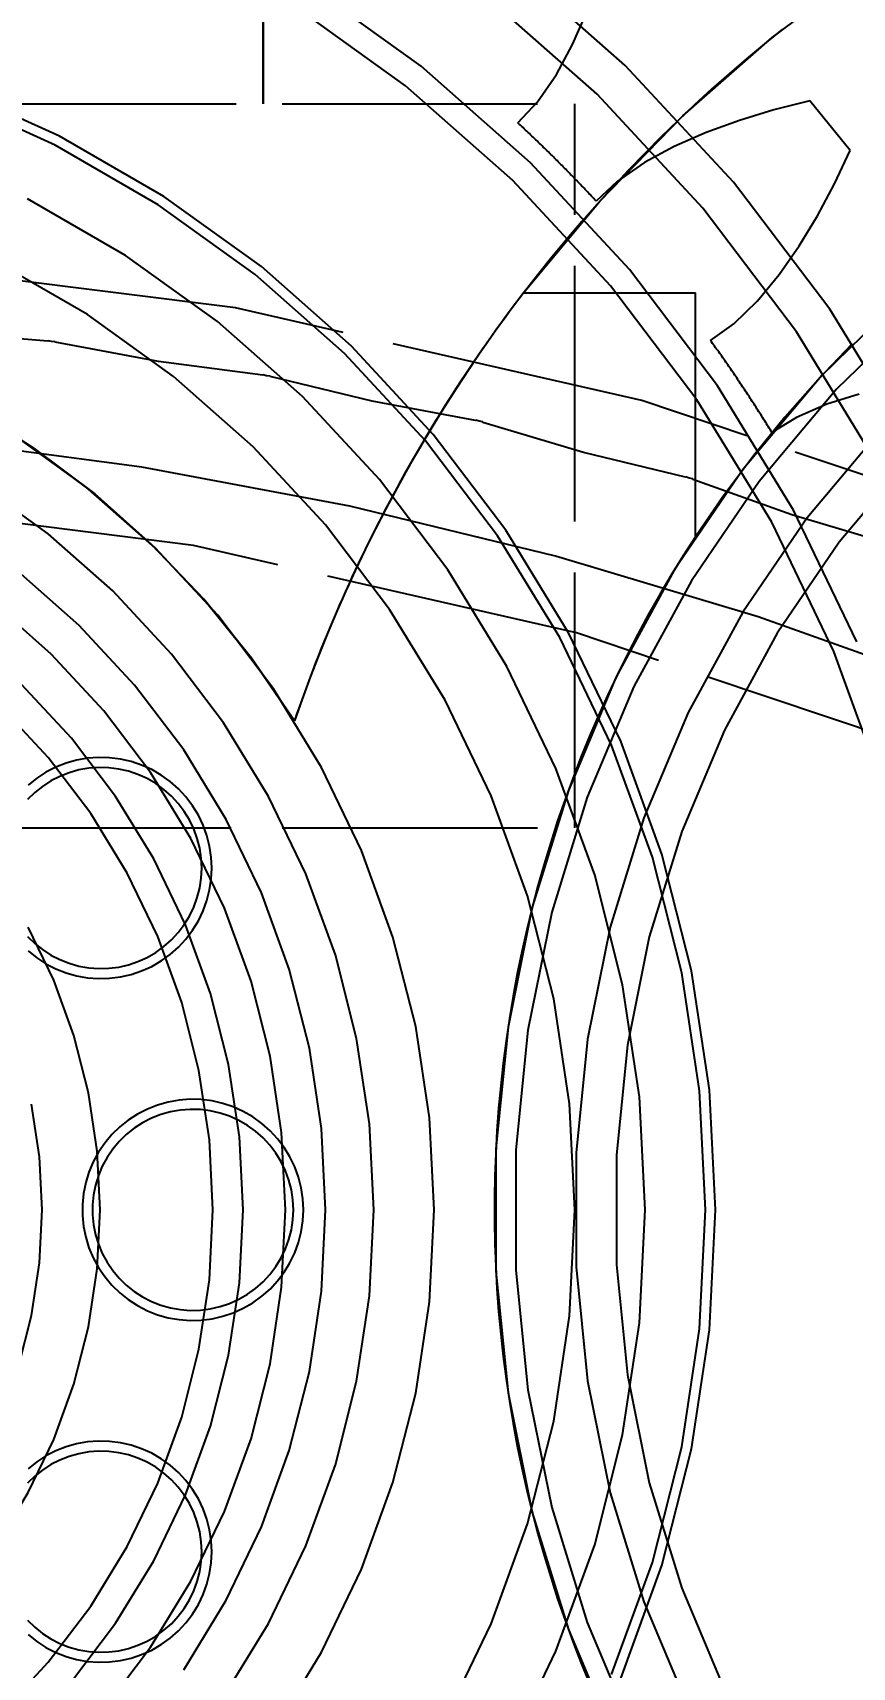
# Model space of a CAD drawing. Header units: millimetres. Extents: x -9 to 243, y -53 to 196.
# Drawn here: x 27.85 to 31.93, y 143.43 to 151.55 of the extents above; entities that cross this region are included whole.
import ezdxf

# ---------------------------------------------------------------- set-up
doc = ezdxf.new("R2010")
doc.units = ezdxf.units.MM
doc.linetypes.add('DASHED', pattern=[1.524, 1.27, -0.254])
doc.layers.add('DIMS', color=3, linetype='CONTINUOUS')
doc.layers.add('HIDDEN', color=8, linetype='DASHED')
doc.styles.add('OpenSansCondensed-Light', font='OpenSansCondensed-Light.ttf')
doc.dimstyles.new('EZDXF', dxfattribs={"dimtxt": 0.25, "dimasz": 0.175, "dimexe": 0.375, "dimexo": 0.125, "dimgap": 0.1, "dimtad": 1, "dimlfac": 100, "dimzin": 12, "dimdsep": 46, "dimtxsty": 'OpenSansCondensed-Light', "dimblk": 'ARCHTICK', "dimcen": 2.5, "dimazin": 3, "dimtfac": 0.5, "dimtmove": 2, "dimatfit": 3})

# ---------------------------------------------------------------- blocks, each defined once
blk = doc.blocks.new('_ARCHTICK')
at = {"color": 0, "linetype": 'BYBLOCK', "const_width": 0.15}
blk.add_lwpolyline([(-0.5, -0.5), (0.5, 0.5)], dxfattribs=at)

msp = doc.modelspace()

# ---------------------------------------------------------------- linework, layer by layer
at = {"layer": 'HIDDEN'}
for points in [[(29, 158.24), (29, 151.2)], [(29, 151.2), (29, 157.94)], [(32.23186, 149.50212), (31.8186, 150.17839), (31.34005, 150.81016), (30.80098, 151.39114), (30.20674, 151.91556)], [(32.23186, 149.50212), (31.8186, 150.17839), (31.34005, 150.81016), (30.80098, 151.39114), (30.20674, 151.91556)], [(30.29547, 150.26), (30.67384, 150.71562), (31.08697, 151.13996), (31.5323, 151.53038), (32.00705, 151.88445)], [(31.95306, 148.52558), (31.63842, 149.17895), (31.26028, 149.79774), (30.82241, 150.37581), (30.32916, 150.9074), (29.78543, 151.38725), (29.19662, 151.81057)], [(32.08235, 147.8075), (31.83855, 148.47731), (31.52928, 149.11952), (31.15761, 149.72774), (30.72722, 150.29593), (30.24239, 150.81845), (29.70795, 151.2901), (29.12921, 151.70619)], [(32.05622, 149.40647), (31.65335, 150.06573), (31.18684, 150.6816), (30.66134, 151.24797), (30.08205, 151.75919)], [(32.05622, 149.40647), (31.65335, 150.06573), (31.18684, 150.6816), (30.66134, 151.24797), (30.08205, 151.75919)], [(31.25, 145.7), (31.22018, 146.29741), (31.13103, 146.88888), (30.98344, 147.46853), (30.77886, 148.03061), (30.51933, 148.56952), (30.20743, 149.07992), (29.84627, 149.55673), (29.43942, 149.9952), (28.99094, 150.39099), (28.50528, 150.74016), (27.98726, 151.03923), (27.44205, 151.28524), (26.87504, 151.47575), (26.29189, 151.60885)], [(31.25, 145.7), (31.22018, 146.29741), (31.13103, 146.88888), (30.98344, 147.46853), (30.77886, 148.03061), (30.51933, 148.56952), (30.20743, 149.07992), (29.84627, 149.55673), (29.43942, 149.9952), (28.99094, 150.39099), (28.50528, 150.74016), (27.98726, 151.03923), (27.44205, 151.28524), (26.87504, 151.47575), (26.29189, 151.60885)], [(31.25, 145.7), (31.22018, 146.29741), (31.13103, 146.88888), (30.98344, 147.46853), (30.77886, 148.03061), (30.51933, 148.56952), (30.20743, 149.07992), (29.84627, 149.55673), (29.43942, 149.9952), (28.99094, 150.39099), (28.50528, 150.74016), (27.98726, 151.03923), (27.44205, 151.28524), (26.87504, 151.47575), (26.29189, 151.60885)], [(31.25, 145.7), (31.22018, 146.29741), (31.13103, 146.88888), (30.98344, 147.46853), (30.77886, 148.03061), (30.51933, 148.56952), (30.20743, 149.07992), (29.84627, 149.55673), (29.43942, 149.9952), (28.99094, 150.39099), (28.50528, 150.74016), (27.98726, 151.03923), (27.44205, 151.28524), (26.87504, 151.47575), (26.29189, 151.60885)], [(30.53796, 151.49499), (30.60741, 151.65303)], [(30.53796, 151.49499), (30.60741, 151.65303)], [(31.2, 145.7), (31.17043, 146.29243), (31.08203, 146.87897), (30.93566, 147.45379), (30.73278, 148.01119), (30.47542, 148.54561), (30.16612, 149.05175), (29.80796, 149.52459), (29.40451, 149.95941), (28.95976, 150.3519), (28.47815, 150.69815), (27.96445, 150.99474), (27.42378, 151.2387), (26.8615, 151.42761), (26.28321, 151.55961)], [(31.2, 145.7), (31.17043, 146.29243), (31.08203, 146.87897), (30.93566, 147.45379), (30.73278, 148.01119), (30.47542, 148.54561), (30.16612, 149.05175), (29.80796, 149.52459), (29.40451, 149.95941), (28.95976, 150.3519), (28.47815, 150.69815), (27.96445, 150.99474), (27.42378, 151.2387), (26.8615, 151.42761), (26.28321, 151.55961)], [(31.58284, 151.57091), (31.49311, 151.49845), (31.40451, 151.42461), (31.31705, 151.34942), (31.23075, 151.2729), (31.14565, 151.19505), (31.06175, 151.11591), (30.97908, 151.03548), (30.89765, 150.9538), (30.81749, 150.87087), (30.73862, 150.78672), (30.66105, 150.70136), (30.5848, 150.61482), (30.50989, 150.52712), (30.43634, 150.43828), (30.36416, 150.34832), (30.29337, 150.25726), (30.224, 150.16512), (30.15605, 150.07192), (30.08954, 149.9777), (30.02448, 149.88245), (29.9609, 149.78622), (29.89881, 149.68903), (29.83822, 149.59089), (29.77914, 149.49183), (29.72159, 149.39187), (29.66559, 149.29104), (29.61115, 149.18936), (29.55828, 149.08686), (29.50698, 148.98356), (29.45729, 148.87947), (29.4092, 148.77464), (29.36272, 148.66908), (29.31788, 148.56282), (29.27468, 148.45588), (29.23312, 148.34829), (29.19323, 148.24007), (29.155, 148.13125)], [(30.45819, 151.34596), (30.53796, 151.49499)], [(30.45819, 151.34596), (30.53796, 151.49499)], [(30.36373, 151.21028), (30.45819, 151.34596)], [(30.36373, 151.21028), (30.45819, 151.34596)], [(30.26677, 151.1058), (30.36373, 151.21028)], [(30.26677, 151.1058), (30.36373, 151.21028)], [(31.71844, 151.21446), (31.54054, 151.17012)], [(31.71844, 151.21446), (31.54054, 151.17012)], [(31.92043, 150.96834), (31.71844, 151.21446)], [(31.92043, 150.96834), (31.71844, 151.21446)], [(19.95, 151.2), (30.55, 151.2)], [(19.95, 151.2), (30.55, 151.2)], [(21.5, 151.2), (29, 151.2)], [(21.5, 151.2), (29, 151.2)], [(30.55, 147.6), (30.55, 151.2)], [(30.55, 147.6), (30.55, 151.2)], [(31.54054, 151.17012), (31.36852, 151.1179)], [(31.54054, 151.17012), (31.36852, 151.1179)], [(30.6558, 150.71677), (30.64985, 150.72317), (30.6439, 150.72956), (30.63794, 150.73595), (30.63197, 150.74232), (30.62599, 150.7487), (30.62001, 150.75506), (30.61402, 150.76142), (30.60802, 150.76777), (30.60201, 150.77411), (30.596, 150.78044), (30.58998, 150.78677), (30.58395, 150.79309), (30.57792, 150.79941), (30.57187, 150.80571), (30.56582, 150.81201), (30.55976, 150.8183), (30.5537, 150.82459), (30.54762, 150.83087), (30.54154, 150.83714), (30.53546, 150.8434), (30.52936, 150.84966), (30.52326, 150.85591), (30.51715, 150.86215), (30.51103, 150.86838), (30.5049, 150.87461), (30.49877, 150.88083), (30.49263, 150.88704), (30.48649, 150.89325), (30.48033, 150.89945), (30.47417, 150.90564), (30.468, 150.91182), (30.46182, 150.918), (30.45564, 150.92417), (30.44945, 150.93033), (30.44325, 150.93649), (30.43704, 150.94263), (30.43083, 150.94877), (30.42461, 150.9549), (30.41838, 150.96103), (30.41215, 150.96715), (30.40591, 150.97326), (30.39966, 150.97936), (30.3934, 150.98546), (30.38714, 150.99154), (30.38087, 150.99762), (30.37459, 151.0037), (30.3683, 151.00976), (30.36201, 151.01582), (30.35571, 151.02187), (30.34941, 151.02792), (30.34309, 151.03395), (30.33677, 151.03998), (30.33044, 151.046), (30.32411, 151.05201), (30.31777, 151.05802), (30.31142, 151.06402), (30.30506, 151.07001), (30.2987, 151.07599), (30.29232, 151.08197), (30.28595, 151.08794), (30.27956, 151.0939), (30.27317, 151.09985), (30.26677, 151.1058)], [(30.6558, 150.71677), (30.64985, 150.72317), (30.6439, 150.72956), (30.63794, 150.73595), (30.63197, 150.74232), (30.62599, 150.7487), (30.62001, 150.75506), (30.61402, 150.76142), (30.60802, 150.76777), (30.60201, 150.77411), (30.596, 150.78044), (30.58998, 150.78677), (30.58395, 150.79309), (30.57792, 150.79941), (30.57187, 150.80571), (30.56582, 150.81201), (30.55976, 150.8183), (30.5537, 150.82459), (30.54762, 150.83087), (30.54154, 150.83714), (30.53546, 150.8434), (30.52936, 150.84966), (30.52326, 150.85591), (30.51715, 150.86215), (30.51103, 150.86838), (30.5049, 150.87461), (30.49877, 150.88083), (30.49263, 150.88704), (30.48649, 150.89325), (30.48033, 150.89945), (30.47417, 150.90564), (30.468, 150.91182), (30.46182, 150.918), (30.45564, 150.92417), (30.44945, 150.93033), (30.44325, 150.93649), (30.43704, 150.94263), (30.43083, 150.94877), (30.42461, 150.9549), (30.41838, 150.96103), (30.41215, 150.96715), (30.40591, 150.97326), (30.39966, 150.97936), (30.3934, 150.98546), (30.38714, 150.99154), (30.38087, 150.99762), (30.37459, 151.0037), (30.3683, 151.00976), (30.36201, 151.01582), (30.35571, 151.02187), (30.34941, 151.02792), (30.34309, 151.03395), (30.33677, 151.03998), (30.33044, 151.046), (30.32411, 151.05201), (30.31777, 151.05802), (30.31142, 151.06402), (30.30506, 151.07001), (30.2987, 151.07599), (30.29232, 151.08197), (30.28595, 151.08794), (30.27956, 151.0939), (30.27317, 151.09985), (30.26677, 151.1058)], [(31.20303, 151.05741), (31.04499, 150.98796)], [(31.20303, 151.05741), (31.04499, 150.98796)], [(31.36852, 151.1179), (31.20303, 151.05741)], [(31.36852, 151.1179), (31.20303, 151.05741)], [(31.04499, 150.98796), (30.89596, 150.90819)], [(31.04499, 150.98796), (30.89596, 150.90819)], [(31.84224, 150.8025), (31.92043, 150.96834)], [(31.84224, 150.8025), (31.92043, 150.96834)], [(30.89596, 150.90819), (30.76028, 150.81373)], [(30.89596, 150.90819), (30.76028, 150.81373)], [(30.76028, 150.81373), (30.6558, 150.71677)], [(30.76028, 150.81373), (30.6558, 150.71677)], [(31.75746, 150.64398), (31.84224, 150.8025)], [(31.75746, 150.64398), (31.84224, 150.8025)], [(30.9, 145.7), (30.87192, 146.26256), (30.78797, 146.81953), (30.64899, 147.36537), (30.45634, 147.89466), (30.21195, 148.40213), (29.91825, 148.88276), (29.57815, 149.33175), (29.19504, 149.74465), (28.77272, 150.11735), (28.31539, 150.44615), (27.82759, 150.72778)], [(30.9, 145.7), (30.87192, 146.26256), (30.78797, 146.81953), (30.64899, 147.36537), (30.45634, 147.89466), (30.21195, 148.40213), (29.91825, 148.88276), (29.57815, 149.33175), (29.19504, 149.74465), (28.77272, 150.11735), (28.31539, 150.44615), (27.82759, 150.72778)], [(31.66584, 150.49347), (31.75746, 150.64398)], [(31.66584, 150.49347), (31.75746, 150.64398)], [(46.05207, 129.7), (45.9487, 131.77122), (45.63961, 133.82185), (45.12789, 135.83152), (44.41861, 137.78025), (43.51882, 139.64867), (42.43747, 141.41822), (41.18531, 143.07131), (39.77477, 144.59151), (38.21988, 145.96371), (36.53608, 147.17428), (34.74012, 148.21117), (32.84985, 149.0641), (30.88404, 149.72457), (28.86224, 150.18604), (26.80454, 150.4439), (24.73139, 150.4956), (22.66339, 150.34063), (20.6211, 149.98052), (18.62482, 149.41885), (16.69438, 148.66121), (14.84897, 147.71512), (13.10693, 146.58999)], [(46.05207, 129.7), (45.9487, 131.77122), (45.63961, 133.82185), (45.12789, 135.83152), (44.41861, 137.78025), (43.51882, 139.64867), (42.43747, 141.41822), (41.18531, 143.07131), (39.77477, 144.59151), (38.21988, 145.96371), (36.53608, 147.17428), (34.74012, 148.21117), (32.84985, 149.0641), (30.88404, 149.72457), (28.86224, 150.18604), (26.80454, 150.4439), (24.73139, 150.4956), (22.66339, 150.34063), (20.6211, 149.98052), (18.62482, 149.41885), (16.69438, 148.66121), (14.84897, 147.71512), (13.10693, 146.58999)], [(31.5669, 150.35201), (31.66584, 150.49347)], [(31.5669, 150.35201), (31.66584, 150.49347)], [(30.55, 145.7), (30.52366, 146.22771), (30.44491, 146.75017), (30.31454, 147.2622), (30.13382, 147.7587), (29.90457, 148.23475), (29.62907, 148.6856), (29.31004, 149.10677), (28.95066, 149.49409), (28.5545, 149.84371), (28.1255, 150.15214), (27.66792, 150.41632)], [(30.55, 145.7), (30.52366, 146.22771), (30.44491, 146.75017), (30.31454, 147.2622), (30.13382, 147.7587), (29.90457, 148.23475), (29.62907, 148.6856), (29.31004, 149.10677), (28.95066, 149.49409), (28.5545, 149.84371), (28.1255, 150.15214), (27.66792, 150.41632)], [(31.45959, 150.2214), (31.5669, 150.35201)], [(31.45959, 150.2214), (31.5669, 150.35201)], [(30.29547, 150.26), (30.27214, 150.22937), (30.24897, 150.19863), (30.22596, 150.16776), (30.2031, 150.13678), (30.1804, 150.10568), (30.15787, 150.07446), (30.13549, 150.04313), (30.11328, 150.01168), (30.09122, 149.98013), (30.06933, 149.94845), (30.04761, 149.91667), (30.02604, 149.88477), (30.00464, 149.85277), (29.98341, 149.82065), (29.96233, 149.78843), (29.94143, 149.7561), (29.92069, 149.72366), (29.90012, 149.69112), (29.87971, 149.65847), (29.85948, 149.62571), (29.83941, 149.59286), (29.81951, 149.5599), (29.79978, 149.52684), (29.78022, 149.49367), (29.76083, 149.46041), (29.74161, 149.42705), (29.72257, 149.39359), (29.70369, 149.36003), (29.68499, 149.32638), (29.66646, 149.29263), (29.6481, 149.25879), (29.62992, 149.22485), (29.61191, 149.19082), (29.59408, 149.1567), (29.57643, 149.12248), (29.55894, 149.08818), (29.54164, 149.05379), (29.52451, 149.01931), (29.50756, 148.98474), (29.49079, 148.95008), (29.47419, 148.91534), (29.45778, 148.88052), (29.44154, 148.84561), (29.42548, 148.81061), (29.4096, 148.77554), (29.3939, 148.74039), (29.37839, 148.70515), (29.36305, 148.66983), (29.3479, 148.63444), (29.33292, 148.59897), (29.31813, 148.56343), (29.30352, 148.5278), (29.2891, 148.49211), (29.27486, 148.45634), (29.2608, 148.42049), (29.24693, 148.38458), (29.23324, 148.34859), (29.21973, 148.31254), (29.20642, 148.27641), (29.19328, 148.24022), (29.18033, 148.20396), (29.16757, 148.16764), (29.155, 148.13125)], [(32.21372, 150.27367), (31.77838, 149.84905), (31.38749, 149.38321), (31.04493, 148.88075), (30.75409, 148.34669), (30.51788, 147.78632), (30.33863, 147.20522), (30.21813, 146.60916), (30.15758, 146.00406), (30.15758, 145.39594), (30.21813, 144.79084), (30.33863, 144.19478), (30.51788, 143.61368), (30.75409, 143.05331), (31.04493, 142.51925), (31.38749, 142.01679), (31.77838, 141.55095), (32.21372, 141.12633)], [(30.29547, 150.26), (31.15, 150.26)], [(30.29547, 150.26), (31.15, 150.26)], [(31.15, 149.04664), (31.15, 150.26)], [(31.15, 149.04664), (31.15, 150.26)], [(32.27988, 150.19869), (31.85169, 149.78104), (31.4672, 149.32283), (31.13025, 148.82861), (30.84419, 148.3033), (30.61184, 147.75212), (30.43554, 147.18054), (30.31702, 146.59425), (30.25746, 145.99908), (30.25746, 145.40092), (30.31702, 144.80575), (30.43554, 144.21946), (30.61184, 143.64788), (30.84419, 143.0967), (31.13025, 142.57139), (31.4672, 142.07717), (31.85169, 141.61896), (32.27988, 141.20131)], [(32.27988, 150.19869), (31.85169, 149.78104), (31.4672, 149.32283), (31.13025, 148.82861), (30.84419, 148.3033), (30.61184, 147.75212), (30.43554, 147.18054), (30.31702, 146.59425), (30.25746, 145.99908), (30.25746, 145.40092), (30.31702, 144.80575), (30.43554, 144.21946), (30.61184, 143.64788), (30.84419, 143.0967), (31.13025, 142.57139), (31.4672, 142.07717), (31.85169, 141.61896), (32.27988, 141.20131)], [(32.27988, 150.19869), (31.85169, 149.78104), (31.4672, 149.32283), (31.13025, 148.82861), (30.84419, 148.3033), (30.61184, 147.75212), (30.43554, 147.18054), (30.31702, 146.59425), (30.25746, 145.99908), (30.25746, 145.40092), (30.31702, 144.80575), (30.43554, 144.21946), (30.61184, 143.64788), (30.84419, 143.0967), (31.13025, 142.57139), (31.4672, 142.07717), (31.85169, 141.61896), (32.27988, 141.20131)], [(32.27988, 150.19869), (31.85169, 149.78104), (31.4672, 149.32283), (31.13025, 148.82861), (30.84419, 148.3033), (30.61184, 147.75212), (30.43554, 147.18054), (30.31702, 146.59425), (30.25746, 145.99908), (30.25746, 145.40092), (30.31702, 144.80575), (30.43554, 144.21946), (30.61184, 143.64788), (30.84419, 143.0967), (31.13025, 142.57139), (31.4672, 142.07717), (31.85169, 141.61896), (32.27988, 141.20131)], [(31.34048, 150.10676), (31.45959, 150.2214)], [(31.34048, 150.10676), (31.45959, 150.2214)], [(31.22499, 150.0232), (31.34048, 150.10676)], [(31.22499, 150.0232), (31.34048, 150.10676)], [(27.92949, 150.02044), (27.40823, 150.06181)], [(27.92949, 150.02044), (27.40823, 150.06181)], [(27.92949, 150.02044), (27.92985, 150.02234)], [(27.92949, 150.02044), (27.92985, 150.02234)], [(27.94779, 150.01899), (27.92985, 150.02234)], [(27.94779, 150.01899), (27.92985, 150.02234)], [(27.96598, 150.01754), (27.94779, 150.01899)], [(27.96598, 150.01754), (27.94779, 150.01899)], [(27.96582, 150.01561), (27.96598, 150.01754)], [(27.96582, 150.01561), (27.96598, 150.01754)], [(28.47982, 149.91953), (27.96582, 150.01561)], [(28.47982, 149.91953), (27.96582, 150.01561)], [(31.93048, 150.00718), (31.75902, 149.82808), (31.59497, 149.64217), (31.43862, 149.44975), (31.29021, 149.25113), (31.15, 149.04664)], [(31.53065, 149.56576), (31.52607, 149.57319), (31.52147, 149.58062), (31.51687, 149.58805), (31.51226, 149.59547), (31.50765, 149.60288), (31.50302, 149.61029), (31.49838, 149.61769), (31.49374, 149.62509), (31.48909, 149.63248), (31.48442, 149.63987), (31.47975, 149.64725), (31.47507, 149.65463), (31.47039, 149.662), (31.46569, 149.66936), (31.46098, 149.67672), (31.45627, 149.68407), (31.45155, 149.69142), (31.44681, 149.69876), (31.44207, 149.7061), (31.43733, 149.71343), (31.43257, 149.72076), (31.4278, 149.72808), (31.42303, 149.73539), (31.41824, 149.7427), (31.41345, 149.75), (31.40865, 149.7573), (31.40384, 149.76459), (31.39902, 149.77188), (31.39419, 149.77916), (31.38936, 149.78643), (31.38451, 149.7937), (31.37966, 149.80096), (31.3748, 149.80822), (31.36993, 149.81547), (31.36505, 149.82271), (31.36016, 149.82995), (31.35527, 149.83719), (31.35036, 149.84442), (31.34545, 149.85164), (31.34053, 149.85885), (31.3356, 149.86607), (31.33066, 149.87327), (31.32571, 149.88047), (31.32076, 149.88766), (31.31579, 149.89485), (31.31082, 149.90203), (31.30584, 149.90921), (31.30085, 149.91638), (31.29585, 149.92354), (31.29085, 149.9307), (31.28583, 149.93785), (31.28081, 149.94499), (31.27578, 149.95213), (31.27074, 149.95927), (31.26569, 149.9664), (31.26063, 149.97352), (31.25556, 149.98063), (31.25049, 149.98774), (31.24541, 149.99485), (31.24032, 150.00194), (31.23522, 150.00904), (31.23011, 150.01612), (31.22499, 150.0232)], [(31.53065, 149.56576), (31.52607, 149.57319), (31.52147, 149.58062), (31.51687, 149.58805), (31.51226, 149.59547), (31.50765, 149.60288), (31.50302, 149.61029), (31.49838, 149.61769), (31.49374, 149.62509), (31.48909, 149.63248), (31.48442, 149.63987), (31.47975, 149.64725), (31.47507, 149.65463), (31.47039, 149.662), (31.46569, 149.66936), (31.46098, 149.67672), (31.45627, 149.68407), (31.45155, 149.69142), (31.44681, 149.69876), (31.44207, 149.7061), (31.43733, 149.71343), (31.43257, 149.72076), (31.4278, 149.72808), (31.42303, 149.73539), (31.41824, 149.7427), (31.41345, 149.75), (31.40865, 149.7573), (31.40384, 149.76459), (31.39902, 149.77188), (31.39419, 149.77916), (31.38936, 149.78643), (31.38451, 149.7937), (31.37966, 149.80096), (31.3748, 149.80822), (31.36993, 149.81547), (31.36505, 149.82271), (31.36016, 149.82995), (31.35527, 149.83719), (31.35036, 149.84442), (31.34545, 149.85164), (31.34053, 149.85885), (31.3356, 149.86607), (31.33066, 149.87327), (31.32571, 149.88047), (31.32076, 149.88766), (31.31579, 149.89485), (31.31082, 149.90203), (31.30584, 149.90921), (31.30085, 149.91638), (31.29585, 149.92354), (31.29085, 149.9307), (31.28583, 149.93785), (31.28081, 149.94499), (31.27578, 149.95213), (31.27074, 149.95927), (31.26569, 149.9664), (31.26063, 149.97352), (31.25556, 149.98063), (31.25049, 149.98774), (31.24541, 149.99485), (31.24032, 150.00194), (31.23522, 150.00904), (31.23011, 150.01612), (31.22499, 150.0232)], [(28.99818, 149.85071), (28.47982, 149.91953)], [(28.99818, 149.85071), (28.47982, 149.91953)], [(28.99818, 149.85071), (28.99863, 149.85259)], [(28.99818, 149.85071), (28.99863, 149.85259)], [(29.01637, 149.84829), (28.99863, 149.85259)], [(29.01637, 149.84829), (28.99863, 149.85259)], [(29.03446, 149.84589), (29.01637, 149.84829)], [(29.03446, 149.84589), (29.01637, 149.84829)], [(29.0342, 149.84397), (29.03446, 149.84589)], [(29.0342, 149.84397), (29.03446, 149.84589)], [(29.54242, 149.7209), (29.0342, 149.84397)], [(29.54242, 149.7209), (29.0342, 149.84397)], [(31.96527, 149.75581), (31.80354, 149.70665)], [(31.96527, 149.75581), (31.80354, 149.70665)], [(29.155, 148.13125), (28.94259, 148.44313), (28.70533, 148.73656), (28.44482, 149.00955), (28.16281, 149.26027), (27.8612, 149.48703), (27.54202, 149.68831)], [(27.54202, 149.68831), (27.8612, 149.48703), (28.16281, 149.26027), (28.44482, 149.00955), (28.70533, 148.73656), (28.94259, 148.44313), (29.155, 148.13125)], [(30.05642, 149.62481), (29.54242, 149.7209)], [(30.05642, 149.62481), (29.54242, 149.7209)], [(31.80354, 149.70665), (31.65204, 149.64047)], [(31.80354, 149.70665), (31.65204, 149.64047)], [(30.05642, 149.62481), (30.05697, 149.62667)], [(30.05642, 149.62481), (30.05697, 149.62667)], [(30.07445, 149.62144), (30.05697, 149.62667)], [(30.07445, 149.62144), (30.05697, 149.62667)], [(30.09239, 149.61809), (30.07445, 149.62144)], [(30.09239, 149.61809), (30.07445, 149.62144)], [(30.09203, 149.61619), (30.09239, 149.61809)], [(30.09203, 149.61619), (30.09239, 149.61809)], [(30.59304, 149.46646), (30.09203, 149.61619)], [(30.59304, 149.46646), (30.09203, 149.61619)], [(32.0716, 149.57698), (31.70634, 149.14169), (31.38624, 148.67218), (31.11448, 148.17314), (30.89375, 147.64951), (30.72626, 147.10652), (30.61366, 146.54954), (30.55709, 145.98412), (30.55709, 145.41588), (30.61366, 144.85046), (30.72626, 144.29348), (30.89375, 143.75049), (31.11448, 143.22686), (31.38624, 142.72782), (31.70634, 142.25831), (32.0716, 141.82302)], [(32.0716, 149.57698), (31.70634, 149.14169), (31.38624, 148.67218), (31.11448, 148.17314), (30.89375, 147.64951), (30.72626, 147.10652), (30.61366, 146.54954), (30.55709, 145.98412), (30.55709, 145.41588), (30.61366, 144.85046), (30.72626, 144.29348), (30.89375, 143.75049), (31.11448, 143.22686), (31.38624, 142.72782), (31.70634, 142.25831), (32.0716, 141.82302)], [(31.65204, 149.64047), (31.53065, 149.56576)], [(31.65204, 149.64047), (31.53065, 149.56576)], [(28.39567, 149.39269), (27.352, 149.53126)], [(28.39567, 149.39269), (27.352, 149.53126)], [(29.85, 145.7), (29.82714, 146.15801), (29.75879, 146.61147), (29.64563, 147.05587), (29.48879, 147.4868), (29.28982, 147.89997), (29.0507, 148.29127), (28.7738, 148.65682), (28.46189, 148.99299), (28.11805, 149.29642), (27.74571, 149.56412)], [(29.85, 145.7), (29.82714, 146.15801), (29.75879, 146.61147), (29.64563, 147.05587), (29.48879, 147.4868), (29.28982, 147.89997), (29.0507, 148.29127), (28.7738, 148.65682), (28.46189, 148.99299), (28.11805, 149.29642), (27.74571, 149.56412)], [(31.10126, 149.34339), (30.59304, 149.46646)], [(31.10126, 149.34339), (30.59304, 149.46646)], [(32.21821, 149.44095), (31.86577, 149.02092), (31.5569, 148.56789), (31.29467, 148.08636), (31.08169, 147.58111), (30.92007, 147.05717), (30.81143, 146.51973), (30.75684, 145.97415), (30.75684, 145.42585), (30.81143, 144.88027), (30.92007, 144.34283), (31.08169, 143.81889), (31.29467, 143.31364), (31.5569, 142.83211), (31.86577, 142.37908), (32.21821, 141.95905)], [(32.21821, 149.44095), (31.86577, 149.02092), (31.5569, 148.56789), (31.29467, 148.08636), (31.08169, 147.58111), (30.92007, 147.05717), (30.81143, 146.51973), (30.75684, 145.97415), (30.75684, 145.42585), (30.81143, 144.88027), (30.92007, 144.34283), (31.08169, 143.81889), (31.29467, 143.31364), (31.5569, 142.83211), (31.86577, 142.37908), (32.21821, 141.95905)], [(29.43057, 149.19923), (28.39567, 149.39269)], [(29.43057, 149.19923), (28.39567, 149.39269)], [(31.10126, 149.34339), (31.10191, 149.34521)], [(31.10126, 149.34339), (31.10191, 149.34521)], [(31.11909, 149.33907), (31.10191, 149.34521)], [(31.11909, 149.33907), (31.10191, 149.34521)], [(31.13683, 149.33477), (31.11909, 149.33907)], [(31.13683, 149.33477), (31.11909, 149.33907)], [(31.13637, 149.33289), (31.13683, 149.33477)], [(31.13637, 149.33289), (31.13683, 149.33477)], [(31.62878, 149.15694), (31.13637, 149.33289)], [(31.62878, 149.15694), (31.13637, 149.33289)], [(44.85207, 129.7), (44.75466, 131.65174), (44.46341, 133.58407), (43.9812, 135.47781), (43.31284, 137.31412), (42.46496, 139.07477), (41.44599, 140.74224), (40.26605, 142.29997), (38.93688, 143.73247), (37.47169, 145.02551), (35.88503, 146.16624), (34.19267, 147.14333), (32.41144, 147.94705), (30.55903, 148.56942), (28.65386, 149.00427), (26.71486, 149.24726), (24.76131, 149.29597), (22.81261, 149.14994), (20.88813, 148.8106), (19.007, 148.28134), (17.18792, 147.5674), (15.44897, 146.67589), (13.80742, 145.61566), (12.27959, 144.39726)], [(44.85207, 129.7), (44.75466, 131.65174), (44.46341, 133.58407), (43.9812, 135.47781), (43.31284, 137.31412), (42.46496, 139.07477), (41.44599, 140.74224), (40.26605, 142.29997), (38.93688, 143.73247), (37.47169, 145.02551), (35.88503, 146.16624), (34.19267, 147.14333), (32.41144, 147.94705), (30.55903, 148.56942), (28.65386, 149.00427), (26.71486, 149.24726), (24.76131, 149.29597), (22.81261, 149.14994), (20.88813, 148.8106), (19.007, 148.28134), (17.18792, 147.5674), (15.44897, 146.67589), (13.80742, 145.61566), (12.27959, 144.39726)], [(29.55, 145.7), (29.52863, 146.12814), (29.46474, 146.55203), (29.35896, 146.96745), (29.21235, 147.37027), (29.02635, 147.75649), (28.80283, 148.12228), (28.54399, 148.46399), (28.25242, 148.77823), (27.93101, 149.06188), (27.58295, 149.31211)], [(29.55, 145.7), (29.52863, 146.12814), (29.46474, 146.55203), (29.35896, 146.96745), (29.21235, 147.37027), (29.02635, 147.75649), (28.80283, 148.12228), (28.54399, 148.46399), (28.25242, 148.77823), (27.93101, 149.06188), (27.58295, 149.31211)], [(30.45383, 148.95143), (29.43057, 149.19923)], [(30.45383, 148.95143), (29.43057, 149.19923)], [(32.12979, 149.00721), (31.62878, 149.15694)], [(32.12979, 149.00721), (31.62878, 149.15694)], [(31.15, 149.04664), (31.08917, 148.95205), (31.0301, 148.85636), (30.9728, 148.7596), (30.91729, 148.6618), (30.8636, 148.56299), (30.81174, 148.4632), (30.76172, 148.36248), (30.71357, 148.26086), (30.66731, 148.15836), (30.62294, 148.05503), (30.58048, 147.95089), (30.53995, 147.84599), (30.50136, 147.74037), (30.46472, 147.63405), (30.43005, 147.52707), (30.39736, 147.41947), (30.36665, 147.31129), (30.33795, 147.20255), (30.31126, 147.09331), (30.28658, 146.9836), (30.26393, 146.87345), (30.24332, 146.76289), (30.22474, 146.65198), (30.20822, 146.54075), (30.19374, 146.42923), (30.18133, 146.31746), (30.17098, 146.20548), (30.16269, 146.09333), (30.15648, 145.98104), (30.15233, 145.86867), (30.15026, 145.75623), (30.15026, 145.64377), (30.15233, 145.53133), (30.15648, 145.41896), (30.16269, 145.30667), (30.17098, 145.19452), (30.18133, 145.08254), (30.19374, 144.97077), (30.20822, 144.85925), (30.22474, 144.74802), (30.24332, 144.63711), (30.26393, 144.52655), (30.28658, 144.4164), (30.31126, 144.30669), (30.33795, 144.19745), (30.36665, 144.08871), (30.39736, 143.98053), (30.43005, 143.87293), (30.46472, 143.76595), (30.50136, 143.65963), (30.53995, 143.55401), (30.58048, 143.44911), (30.62294, 143.34497)], [(31.46257, 148.64997), (30.45383, 148.95143)], [(31.46257, 148.64997), (30.45383, 148.95143)], [(29.31, 145.7), (29.28982, 146.10425), (29.2295, 146.50447), (29.12963, 146.89671), (28.99119, 147.27705), (28.81558, 147.64171), (28.60453, 147.98708), (28.36014, 148.30972), (28.08484, 148.60642), (27.78137, 148.87424)], [(29.31, 145.7), (29.28982, 146.10425), (29.2295, 146.50447), (29.12963, 146.89671), (28.99119, 147.27705), (28.81558, 147.64171), (28.60453, 147.98708), (28.36014, 148.30972), (28.08484, 148.60642), (27.78137, 148.87424)], [(29.31, 145.7), (29.28982, 146.10425), (29.2295, 146.50447), (29.12963, 146.89671), (28.99119, 147.27705), (28.81558, 147.64171), (28.60453, 147.98708), (28.36014, 148.30972), (28.08484, 148.60642), (27.78137, 148.87424)], [(29.31, 145.7), (29.28982, 146.10425), (29.2295, 146.50447), (29.12963, 146.89671), (28.99119, 147.27705), (28.81558, 147.64171), (28.60453, 147.98708), (28.36014, 148.30972), (28.08484, 148.60642), (27.78137, 148.87424)], [(29.11098, 145.7), (29.09179, 146.08443), (29.03442, 146.46504), (28.93944, 146.83804), (28.8078, 147.19974), (28.64079, 147.54653), (28.44009, 147.87497), (28.20768, 148.18179), (27.94588, 148.46395), (27.65728, 148.71863)], [(29.11098, 145.7), (29.09179, 146.08443), (29.03442, 146.46504), (28.93944, 146.83804), (28.8078, 147.19974), (28.64079, 147.54653), (28.44009, 147.87497), (28.20768, 148.18179), (27.94588, 148.46395), (27.65728, 148.71863)], [(32.45401, 148.29569), (31.46257, 148.64997)], [(32.45401, 148.29569), (31.46257, 148.64997)], [(28.9, 145.7), (28.88186, 146.06342), (28.82763, 146.42323), (28.73784, 146.77586), (28.61339, 147.11779), (28.45551, 147.44563), (28.26577, 147.75612), (28.04606, 148.04617), (27.79856, 148.31291)], [(28.9, 145.7), (28.88186, 146.06342), (28.82763, 146.42323), (28.73784, 146.77586), (28.61339, 147.11779), (28.45551, 147.44563), (28.26577, 147.75612), (28.04606, 148.04617), (27.79856, 148.31291)], [(28.75, 145.7), (28.73261, 146.04849), (28.6806, 146.39351), (28.5945, 146.73164), (28.47517, 147.05952), (28.32378, 147.37389), (28.14184, 147.67162), (27.93116, 147.94976), (27.69383, 148.20553)], [(28.75, 145.7), (28.73261, 146.04849), (28.6806, 146.39351), (28.5945, 146.73164), (28.47517, 147.05952), (28.32378, 147.37389), (28.14184, 147.67162), (27.93116, 147.94976), (27.69383, 148.20553)], [(28.75, 145.7), (28.73261, 146.04849), (28.6806, 146.39351), (28.5945, 146.73164), (28.47517, 147.05952), (28.32378, 147.37389), (28.14184, 147.67162), (27.93116, 147.94976), (27.69383, 148.20553)], [(28.75, 145.7), (28.73261, 146.04849), (28.6806, 146.39351), (28.5945, 146.73164), (28.47517, 147.05952), (28.32378, 147.37389), (28.14184, 147.67162), (27.93116, 147.94976), (27.69383, 148.20553)], [(28.74449, 147.4), (28.74175, 147.45476), (28.73358, 147.50898), (28.72005, 147.56212), (28.7013, 147.61364), (28.67751, 147.66304), (28.64892, 147.70983), (28.61581, 147.75353), (28.57852, 147.79373), (28.53741, 147.83001), (28.49289, 147.86201), (28.4454, 147.88943), (28.39542, 147.91198), (28.34345, 147.92944), (28.28999, 147.94164), (28.23559, 147.94846), (28.18077, 147.94983), (28.1261, 147.94573), (28.0721, 147.93621), (28.01932, 147.92136), (27.96828, 147.90133), (27.91949, 147.87631), (27.87343, 147.84657), (27.83056, 147.81238)], [(28.74449, 147.4), (28.74175, 147.45476), (28.73358, 147.50898), (28.72005, 147.56212), (28.7013, 147.61364), (28.67751, 147.66304), (28.64892, 147.70983), (28.61581, 147.75353), (28.57852, 147.79373), (28.53741, 147.83001), (28.49289, 147.86201), (28.4454, 147.88943), (28.39542, 147.91198), (28.34345, 147.92944), (28.28999, 147.94164), (28.23559, 147.94846), (28.18077, 147.94983), (28.1261, 147.94573), (28.0721, 147.93621), (28.01932, 147.92136), (27.96828, 147.90133), (27.91949, 147.87631), (27.87343, 147.84657), (27.83056, 147.81238)], [(28.69449, 147.4), (28.692, 147.44978), (28.68457, 147.49907), (28.67227, 147.54738), (28.65522, 147.59422), (28.6336, 147.63913), (28.60761, 147.68166), (28.57751, 147.72139), (28.5436, 147.75793), (28.50623, 147.79092), (28.46576, 147.82001), (28.42259, 147.84494), (28.37716, 147.86544), (28.32991, 147.88131), (28.28131, 147.8924), (28.23185, 147.8986), (28.18202, 147.89984), (28.13231, 147.89612), (28.08323, 147.88746), (28.03524, 147.87396), (27.98884, 147.85575), (27.94449, 147.83301), (27.90261, 147.80597), (27.86364, 147.77489), (27.82796, 147.74009)], [(19.95, 147.6), (30.55, 147.6)], [(19.95, 147.6), (30.55, 147.6)], [(27.82796, 147.05991), (27.86364, 147.02511), (27.90261, 146.99403), (27.94449, 146.96699), (27.98884, 146.94425), (28.03524, 146.92604), (28.08323, 146.91254), (28.13231, 146.90388), (28.18202, 146.90016), (28.23185, 146.9014), (28.28131, 146.9076), (28.32991, 146.91869), (28.37716, 146.93456), (28.42259, 146.95506), (28.46576, 146.97999), (28.50623, 147.00908), (28.5436, 147.04207), (28.57751, 147.07861), (28.60761, 147.11834), (28.6336, 147.16087), (28.65522, 147.20578), (28.67227, 147.25262), (28.68457, 147.30093), (28.692, 147.35022), (28.69449, 147.4)], [(27.83056, 146.98762), (27.87343, 146.95343), (27.91949, 146.92369), (27.96828, 146.89867), (28.01932, 146.87864), (28.0721, 146.86379), (28.1261, 146.85427), (28.18077, 146.85017), (28.23559, 146.85154), (28.28999, 146.85836), (28.34345, 146.87056), (28.39542, 146.88802), (28.4454, 146.91057), (28.49289, 146.93799), (28.53741, 146.96999), (28.57852, 147.00627), (28.61581, 147.04647), (28.64892, 147.09017), (28.67751, 147.13696), (28.7013, 147.18636), (28.72005, 147.23788), (28.73358, 147.29102), (28.74175, 147.34524), (28.74449, 147.4)], [(27.83056, 146.98762), (27.87343, 146.95343), (27.91949, 146.92369), (27.96828, 146.89867), (28.01932, 146.87864), (28.0721, 146.86379), (28.1261, 146.85427), (28.18077, 146.85017), (28.23559, 146.85154), (28.28999, 146.85836), (28.34345, 146.87056), (28.39542, 146.88802), (28.4454, 146.91057), (28.49289, 146.93799), (28.53741, 146.96999), (28.57852, 147.00627), (28.61581, 147.04647), (28.64892, 147.09017), (28.67751, 147.13696), (28.7013, 147.18636), (28.72005, 147.23788), (28.73358, 147.29102), (28.74175, 147.34524), (28.74449, 147.4)], [(28.18902, 145.7), (28.17442, 145.99263), (28.13075, 146.28236), (28.05845, 146.56629), (27.95824, 146.84162), (27.83111, 147.1056)], [(28.18902, 145.7), (28.17442, 145.99263), (28.13075, 146.28236), (28.05845, 146.56629), (27.95824, 146.84162), (27.83111, 147.1056)], [(29.2, 145.7), (29.19727, 145.75476), (29.18909, 145.80898), (29.17557, 145.86212), (29.15681, 145.91364), (29.13302, 145.96304), (29.10443, 146.00983), (29.07132, 146.05353), (29.03403, 146.09373), (28.99292, 146.13001), (28.9484, 146.16201), (28.90092, 146.18943), (28.85094, 146.21198), (28.79896, 146.22944), (28.74551, 146.24164), (28.6911, 146.24846), (28.63629, 146.24983), (28.58161, 146.24573), (28.52761, 146.23621), (28.47483, 146.22136), (28.42379, 146.20133), (28.375, 146.17631), (28.32894, 146.14657), (28.28607, 146.11238), (28.24682, 146.0741), (28.21158, 146.03209), (28.18069, 145.98679), (28.15447, 145.93864), (28.13317, 145.88811), (28.11701, 145.83572), (28.10614, 145.78197), (28.10068, 145.72742), (28.10068, 145.67258), (28.10614, 145.61803), (28.11701, 145.56428), (28.13317, 145.51189), (28.15447, 145.46136), (28.18069, 145.41321), (28.21158, 145.36791), (28.24682, 145.3259), (28.28607, 145.28762), (28.32894, 145.25343), (28.375, 145.22369), (28.42379, 145.19867), (28.47483, 145.17864), (28.52761, 145.16379), (28.58161, 145.15427), (28.63629, 145.15017), (28.6911, 145.15154), (28.74551, 145.15836), (28.79896, 145.17056), (28.85094, 145.18802), (28.90092, 145.21057), (28.9484, 145.23799), (28.99292, 145.26999), (29.03403, 145.30627), (29.07132, 145.34647), (29.10443, 145.39017), (29.13302, 145.43696), (29.15681, 145.48636), (29.17557, 145.53788), (29.18909, 145.59102), (29.19727, 145.64524), (29.2, 145.7)], [(29.2, 145.7), (29.19727, 145.75476), (29.18909, 145.80898), (29.17557, 145.86212), (29.15681, 145.91364), (29.13302, 145.96304), (29.10443, 146.00983), (29.07132, 146.05353), (29.03403, 146.09373), (28.99292, 146.13001), (28.9484, 146.16201), (28.90092, 146.18943), (28.85094, 146.21198), (28.79896, 146.22944), (28.74551, 146.24164), (28.6911, 146.24846), (28.63629, 146.24983), (28.58161, 146.24573), (28.52761, 146.23621), (28.47483, 146.22136), (28.42379, 146.20133), (28.375, 146.17631), (28.32894, 146.14657), (28.28607, 146.11238), (28.24682, 146.0741), (28.21158, 146.03209), (28.18069, 145.98679), (28.15447, 145.93864), (28.13317, 145.88811), (28.11701, 145.83572), (28.10614, 145.78197), (28.10068, 145.72742), (28.10068, 145.67258), (28.10614, 145.61803), (28.11701, 145.56428), (28.13317, 145.51189), (28.15447, 145.46136), (28.18069, 145.41321), (28.21158, 145.36791), (28.24682, 145.3259), (28.28607, 145.28762), (28.32894, 145.25343), (28.375, 145.22369), (28.42379, 145.19867), (28.47483, 145.17864), (28.52761, 145.16379), (28.58161, 145.15427), (28.63629, 145.15017), (28.6911, 145.15154), (28.74551, 145.15836), (28.79896, 145.17056), (28.85094, 145.18802), (28.90092, 145.21057), (28.9484, 145.23799), (28.99292, 145.26999), (29.03403, 145.30627), (29.07132, 145.34647), (29.10443, 145.39017), (29.13302, 145.43696), (29.15681, 145.48636), (29.17557, 145.53788), (29.18909, 145.59102), (29.19727, 145.64524), (29.2, 145.7)], [(27.9, 145.7), (27.88683, 145.96385), (27.84746, 146.22509)], [(27.9, 145.7), (27.88683, 145.96385), (27.84746, 146.22509)], [(29.15, 145.7), (29.14752, 145.74978), (29.14009, 145.79907), (29.12779, 145.84738), (29.11074, 145.89422), (29.08911, 145.93913), (29.06312, 145.98166), (29.03302, 146.02139), (28.99912, 146.05793), (28.96174, 146.09092), (28.92127, 146.12001), (28.87811, 146.14494), (28.83267, 146.16544), (28.78542, 146.18131), (28.73682, 146.1924), (28.68737, 146.1986), (28.63753, 146.19984), (28.58783, 146.19612), (28.53874, 146.18746), (28.49076, 146.17396), (28.44436, 146.15575), (28.4, 146.13301), (28.35813, 146.10597), (28.31916, 146.07489), (28.28347, 146.04009), (28.25143, 146.0019), (28.22335, 145.96072), (28.19952, 145.91694), (28.18015, 145.87101), (28.16546, 145.82338), (28.15558, 145.77452), (28.15062, 145.72492), (28.15062, 145.67508), (28.15558, 145.62548), (28.16546, 145.57662), (28.18015, 145.52899), (28.19952, 145.48306), (28.22335, 145.43928), (28.25143, 145.3981), (28.28347, 145.35991), (28.31916, 145.32511), (28.35813, 145.29403), (28.4, 145.26699), (28.44436, 145.24425), (28.49076, 145.22604), (28.53874, 145.21254), (28.58783, 145.20388), (28.63753, 145.20016), (28.68737, 145.2014), (28.73682, 145.2076), (28.78542, 145.21869), (28.83267, 145.23456), (28.87811, 145.25506), (28.92127, 145.27999), (28.96174, 145.30908), (28.99912, 145.34207), (29.03302, 145.37861), (29.06312, 145.41834), (29.08911, 145.46087), (29.11074, 145.50578), (29.12779, 145.55262), (29.14009, 145.60093), (29.14752, 145.65022), (29.15, 145.7)], [(26.45896, 143.34184), (26.68775, 143.47393), (26.90225, 143.62815), (27.10033, 143.80295), (27.28002, 143.99661), (27.43953, 144.2072), (27.57729, 144.43263), (27.69191, 144.67065), (27.78227, 144.9189), (27.84746, 145.17491), (27.88683, 145.43615), (27.9, 145.7)], [(26.45896, 143.34184), (26.68775, 143.47393), (26.90225, 143.62815), (27.10033, 143.80295), (27.28002, 143.99661), (27.43953, 144.2072), (27.57729, 144.43263), (27.69191, 144.67065), (27.78227, 144.9189), (27.84746, 145.17491), (27.88683, 145.43615), (27.9, 145.7)], [(27.08245, 143.40218), (27.30213, 143.59605), (27.50142, 143.81083), (27.67833, 144.04439), (27.83111, 144.2944), (27.95824, 144.55838), (28.05845, 144.83371), (28.13075, 145.11764), (28.17442, 145.40737), (28.18902, 145.7)], [(27.08245, 143.40218), (27.30213, 143.59605), (27.50142, 143.81083), (27.67833, 144.04439), (27.83111, 144.2944), (27.95824, 144.55838), (28.05845, 144.83371), (28.13075, 145.11764), (28.17442, 145.40737), (28.18902, 145.7)], [(27.69383, 143.19447), (27.93116, 143.45024), (28.14184, 143.72838), (28.32378, 144.02611), (28.47517, 144.34048), (28.5945, 144.66836), (28.6806, 145.00649), (28.73261, 145.35151), (28.75, 145.7)], [(27.69383, 143.19447), (27.93116, 143.45024), (28.14184, 143.72838), (28.32378, 144.02611), (28.47517, 144.34048), (28.5945, 144.66836), (28.6806, 145.00649), (28.73261, 145.35151), (28.75, 145.7)], [(27.69383, 143.19447), (27.93116, 143.45024), (28.14184, 143.72838), (28.32378, 144.02611), (28.47517, 144.34048), (28.5945, 144.66836), (28.6806, 145.00649), (28.73261, 145.35151), (28.75, 145.7)], [(27.69383, 143.19447), (27.93116, 143.45024), (28.14184, 143.72838), (28.32378, 144.02611), (28.47517, 144.34048), (28.5945, 144.66836), (28.6806, 145.00649), (28.73261, 145.35151), (28.75, 145.7)], [(28.04606, 143.35383), (28.26577, 143.64388), (28.45551, 143.95437), (28.61339, 144.28221), (28.73784, 144.62414), (28.82763, 144.97677), (28.88186, 145.33658), (28.9, 145.7)], [(28.04606, 143.35383), (28.26577, 143.64388), (28.45551, 143.95437), (28.61339, 144.28221), (28.73784, 144.62414), (28.82763, 144.97677), (28.88186, 145.33658), (28.9, 145.7)], [(28.20768, 143.21821), (28.44009, 143.52503), (28.64079, 143.85347), (28.8078, 144.20026), (28.93944, 144.56196), (29.03442, 144.93496), (29.09179, 145.31557), (29.11098, 145.7)], [(28.20768, 143.21821), (28.44009, 143.52503), (28.64079, 143.85347), (28.8078, 144.20026), (28.93944, 144.56196), (29.03442, 144.93496), (29.09179, 145.31557), (29.11098, 145.7)], [(28.60453, 143.41292), (28.81558, 143.75829), (28.99119, 144.12295), (29.12963, 144.50329), (29.2295, 144.89553), (29.28982, 145.29575), (29.31, 145.7)], [(28.60453, 143.41292), (28.81558, 143.75829), (28.99119, 144.12295), (29.12963, 144.50329), (29.2295, 144.89553), (29.28982, 145.29575), (29.31, 145.7)], [(28.60453, 143.41292), (28.81558, 143.75829), (28.99119, 144.12295), (29.12963, 144.50329), (29.2295, 144.89553), (29.28982, 145.29575), (29.31, 145.7)], [(28.60453, 143.41292), (28.81558, 143.75829), (28.99119, 144.12295), (29.12963, 144.50329), (29.2295, 144.89553), (29.28982, 145.29575), (29.31, 145.7)], [(28.80283, 143.27772), (29.02635, 143.64351), (29.21235, 144.02973), (29.35896, 144.43255), (29.46474, 144.84797), (29.52863, 145.27186), (29.55, 145.7)], [(28.80283, 143.27772), (29.02635, 143.64351), (29.21235, 144.02973), (29.35896, 144.43255), (29.46474, 144.84797), (29.52863, 145.27186), (29.55, 145.7)], [(29.0507, 143.10873), (29.28982, 143.50003), (29.48879, 143.9132), (29.64563, 144.34413), (29.75879, 144.78853), (29.82714, 145.24199), (29.85, 145.7)], [(29.0507, 143.10873), (29.28982, 143.50003), (29.48879, 143.9132), (29.64563, 144.34413), (29.75879, 144.78853), (29.82714, 145.24199), (29.85, 145.7)], [(29.90457, 143.16525), (30.13382, 143.6413), (30.31454, 144.1378), (30.44491, 144.64983), (30.52366, 145.17229), (30.55, 145.7)], [(29.90457, 143.16525), (30.13382, 143.6413), (30.31454, 144.1378), (30.44491, 144.64983), (30.52366, 145.17229), (30.55, 145.7)], [(30.21195, 142.99787), (30.45634, 143.50534), (30.64899, 144.03463), (30.78797, 144.58047), (30.87192, 145.13744), (30.9, 145.7)], [(30.21195, 142.99787), (30.45634, 143.50534), (30.64899, 144.03463), (30.78797, 144.58047), (30.87192, 145.13744), (30.9, 145.7)], [(30.73278, 143.38881), (30.93566, 143.94621), (31.08203, 144.52103), (31.17043, 145.10757), (31.2, 145.7)], [(30.73278, 143.38881), (30.93566, 143.94621), (31.08203, 144.52103), (31.17043, 145.10757), (31.2, 145.7)], [(30.77886, 143.36939), (30.98344, 143.93147), (31.13103, 144.51112), (31.22018, 145.10259), (31.25, 145.7)], [(30.77886, 143.36939), (30.98344, 143.93147), (31.13103, 144.51112), (31.22018, 145.10259), (31.25, 145.7)], [(30.77886, 143.36939), (30.98344, 143.93147), (31.13103, 144.51112), (31.22018, 145.10259), (31.25, 145.7)], [(30.77886, 143.36939), (30.98344, 143.93147), (31.13103, 144.51112), (31.22018, 145.10259), (31.25, 145.7)], [(28.74449, 144), (28.74175, 144.05476), (28.73358, 144.10898), (28.72005, 144.16212), (28.7013, 144.21364), (28.67751, 144.26304), (28.64892, 144.30983), (28.61581, 144.35353), (28.57852, 144.39373), (28.53741, 144.43001), (28.49289, 144.46201), (28.4454, 144.48943), (28.39542, 144.51198), (28.34345, 144.52944), (28.28999, 144.54164), (28.23559, 144.54846), (28.18077, 144.54983), (28.1261, 144.54573), (28.0721, 144.53621), (28.01932, 144.52136), (27.96828, 144.50133), (27.91949, 144.47631), (27.87343, 144.44657), (27.83056, 144.41238)], [(28.74449, 144), (28.74175, 144.05476), (28.73358, 144.10898), (28.72005, 144.16212), (28.7013, 144.21364), (28.67751, 144.26304), (28.64892, 144.30983), (28.61581, 144.35353), (28.57852, 144.39373), (28.53741, 144.43001), (28.49289, 144.46201), (28.4454, 144.48943), (28.39542, 144.51198), (28.34345, 144.52944), (28.28999, 144.54164), (28.23559, 144.54846), (28.18077, 144.54983), (28.1261, 144.54573), (28.0721, 144.53621), (28.01932, 144.52136), (27.96828, 144.50133), (27.91949, 144.47631), (27.87343, 144.44657), (27.83056, 144.41238)], [(28.69449, 144), (28.692, 144.04978), (28.68457, 144.09907), (28.67227, 144.14738), (28.65522, 144.19422), (28.6336, 144.23913), (28.60761, 144.28166), (28.57751, 144.32139), (28.5436, 144.35793), (28.50623, 144.39092), (28.46576, 144.42001), (28.42259, 144.44494), (28.37716, 144.46544), (28.32991, 144.48131), (28.28131, 144.4924), (28.23185, 144.4986), (28.18202, 144.49984), (28.13231, 144.49612), (28.08323, 144.48746), (28.03524, 144.47396), (27.98884, 144.45575), (27.94449, 144.43301), (27.90261, 144.40597), (27.86364, 144.37489), (27.82796, 144.34009)], [(27.82796, 143.65991), (27.86364, 143.62511), (27.90261, 143.59403), (27.94449, 143.56699), (27.98884, 143.54425), (28.03524, 143.52604), (28.08323, 143.51254), (28.13231, 143.50388), (28.18202, 143.50016), (28.23185, 143.5014), (28.28131, 143.5076), (28.32991, 143.51869), (28.37716, 143.53456), (28.42259, 143.55506), (28.46576, 143.57999), (28.50623, 143.60908), (28.5436, 143.64207), (28.57751, 143.67861), (28.60761, 143.71834), (28.6336, 143.76087), (28.65522, 143.80578), (28.67227, 143.85262), (28.68457, 143.90093), (28.692, 143.95022), (28.69449, 144)], [(27.83056, 143.58762), (27.87343, 143.55343), (27.91949, 143.52369), (27.96828, 143.49867), (28.01932, 143.47864), (28.0721, 143.46379), (28.1261, 143.45427), (28.18077, 143.45017), (28.23559, 143.45154), (28.28999, 143.45836), (28.34345, 143.47056), (28.39542, 143.48802), (28.4454, 143.51057), (28.49289, 143.53799), (28.53741, 143.56999), (28.57852, 143.60627), (28.61581, 143.64647), (28.64892, 143.69017), (28.67751, 143.73696), (28.7013, 143.78636), (28.72005, 143.83788), (28.73358, 143.89102), (28.74175, 143.94524), (28.74449, 144)], [(27.83056, 143.58762), (27.87343, 143.55343), (27.91949, 143.52369), (27.96828, 143.49867), (28.01932, 143.47864), (28.0721, 143.46379), (28.1261, 143.45427), (28.18077, 143.45017), (28.23559, 143.45154), (28.28999, 143.45836), (28.34345, 143.47056), (28.39542, 143.48802), (28.4454, 143.51057), (28.49289, 143.53799), (28.53741, 143.56999), (28.57852, 143.60627), (28.61581, 143.64647), (28.64892, 143.69017), (28.67751, 143.73696), (28.7013, 143.78636), (28.72005, 143.83788), (28.73358, 143.89102), (28.74175, 143.94524), (28.74449, 144)]]:
    msp.add_lwpolyline(points, dxfattribs=at)

# ---------------------------------------------------------------- dimensions: what is measured, and where the dimension line sits
at = {"layer": 'DIMS'}
msp.add_linear_dim(base=(25.25, 171.7), p1=(25.25, 145.7), p2=(36.25, 145.7), dimstyle='EZDXF', override={"dimtxt": 1.6, "dimasz": 1, "dimexe": 0.6, "dimexo": 0.5, "dimdec": 2}, dxfattribs=at).render()

doc.saveas('drawing.dxf')
